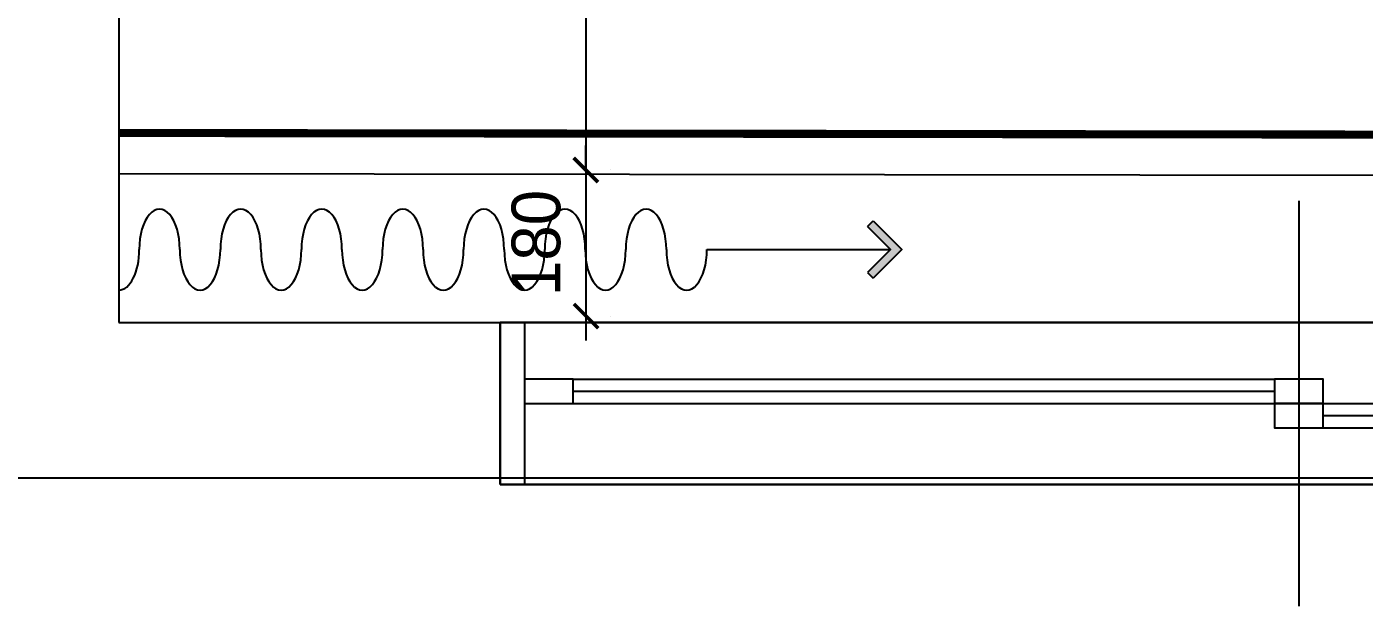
# Model space of a CAD drawing. Header units: millimetres. Extents: x 359270 to 411470, y 57550 to 89768.
# Drawn here: x 402142 to 403792, y 61972 to 62687 of the extents above; entities that cross this region are included whole.
import ezdxf

# ---------------------------------------------------------------- set-up
doc = ezdxf.new("R2010")
doc.units = ezdxf.units.MM
doc.header["$LTSCALE"] = 100
doc.header["$PDMODE"] = 3
doc.linetypes.add('HID', pattern=[2.3, 1.5, -0.8])
doc.layers.get('DEFPOINTS').update_dxf_attribs({"color": 248})
for name, color, linetype in [('01. F-소품', 3, 'Continuous'), ('06-LIGHT', 4, 'Continuous'), ('07-DIM WAL', 5, 'Continuous'), ('C-WALL1', 2, 'Continuous'), ('CEIL-LIGHT', 7, 'Continuous'), ('F-WIN', 4, 'Continuous')]:
    doc.layers.add(name, color=color, linetype=linetype)
doc.styles.add('HY 울릉도 L', font='')
doc.styles.get('HY 울릉도 L').set_extended_font_data('HY울릉도L')
doc.dimstyles.new('30', dxfattribs={"dimscale": 30, "dimtxt": 2, "dimasz": 1, "dimexe": 1, "dimexo": 1, "dimgap": 1, "dimtad": 1, "dimdec": 0, "dimrnd": 0.05, "dimdsep": 46, "dimlunit": 6, "dimtxsty": 'HY 울릉도 L', "dimblk": 'ARCHTICK', "dimcen": 2.5, "dimdle": 1, "dimclrd": 133, "dimclre": 133, "dimclrt": 30, "dimadec": 0, "dimazin": 0, "dimtfac": 1, "dimtdec": 0, "dimtix": 1, "dimtmove": 2, "dimatfit": 3, "dimldrblk": 'ARCHTICK', "dimfxl": 1, "dimlwd": -1, "dimlwe": -1, "dimarcsym": 0})

# ---------------------------------------------------------------- blocks, each defined once
blk = doc.blocks.new('FLLROP')
at = {"layer": 'C-WALL1'}
for p, q in [((376456, 66590), (376456, 62322)), ((376456, 62322), (379411, 62322)), ((379611, 62130), (375741, 62130))]:
    blk.add_line(p, q, dxfattribs=at)
at = {"layer": 'F-WIN'}
for p, q in [((377911, 62472), (377911, 61972)), ((378896, 62322), (376926, 62322)), ((376926, 62122), (376926, 62322)), ((376926, 62122), (376926, 62322)), ((378896, 62322), (376926, 62322)), ((376926, 62322), (376926, 62122)), ((376956, 62322), (376956, 62122)), ((377016, 62252), (377881, 62252)), ((377881, 62237), (377016, 62237)), ((377016, 62222), (377881, 62222)), ((377941, 62222), (378806, 62222)), ((378806, 62207), (377941, 62207)), ((377941, 62192), (378806, 62192)), ((378896, 62122), (376926, 62122)), ((376926, 62122), (378896, 62122))]:
    blk.add_line(p, q, dxfattribs=at)
for points in [[(377016, 62222), (377016, 62252), (376956, 62252), (376956, 62222)], [(377941, 62222), (377941, 62252), (377881, 62252), (377881, 62222)], [(377941, 62192), (377941, 62222), (377881, 62222), (377881, 62192)]]:
    blk.add_lwpolyline(points, close=True, dxfattribs=at)
blk = doc.blocks.new('CJSWJDERH')
blk.add_blockref('FLLROP', (25800, 0))
blk = doc.blocks.new('FFSFDF')
at = {"layer": '01. F-소품'}
blk.add_hatch(color=8, dxfattribs=at).paths.add_polyline_path([(1567672.9, 1746751.1), (1567679.9, 1746744.1), (1567715.3, 1746779.4), (1567679.9, 1746814.8), (1567672.9, 1746807.7), (1567701.2, 1746779.4)])
at = {"layer": '01. F-소품', "color": 8}
for p, q in [((1567672.9, 1746807.7), (1567679.9, 1746814.8)), ((1567474.8, 1746779.4), (1567701.2, 1746779.4)), ((1567672.9, 1746751.1), (1567679.9, 1746744.1))]:
    blk.add_line(p, q, dxfattribs=at)
for points in [[(1567672.9, 1746807.7), (1567701.2, 1746779.4), (1567672.9, 1746751.1)], [(1567679.9, 1746814.8), (1567715.3, 1746779.4), (1567679.9, 1746744.1)]]:
    blk.add_lwpolyline(points, dxfattribs=at)
for centre, start_param, end_param in [((1566799.8, 1746779.4), 1.570796, 4.712389), ((1566899.8, 1746779.4), 1.570796, 4.712389), ((1566999.8, 1746779.4), 1.570796, 4.712389), ((1567099.8, 1746779.4), 1.570796, 4.712389), ((1567199.8, 1746779.4), 1.570796, 4.712389), ((1567299.8, 1746779.4), 1.570796, 4.712389), ((1567399.8, 1746779.4), 1.570796, 4.712389), ((1566749.8, 1746779.4), 6.283185, 7.853982), ((1566849.8, 1746779.4), 4.712389, 7.853982), ((1566949.8, 1746779.4), 4.712389, 7.853982), ((1567049.8, 1746779.4), 4.712389, 7.853982), ((1567149.8, 1746779.4), 4.712389, 7.853982), ((1567249.8, 1746779.4), 4.712389, 7.853982), ((1567349.8, 1746779.4), 4.712389, 7.853982), ((1567449.8, 1746779.4), 4.712389, 7.853982)]:
    blk.add_ellipse(centre, major_axis=(0, -50), ratio=0.5, start_param=start_param, end_param=end_param, dxfattribs=at)
blk = doc.blocks.new('_ArchTick')
at = {"color": 0, "linetype": 'ByBlock', "const_width": 0.15}
blk.add_lwpolyline([(-0.5, -0.5), (0.5, 0.5)], dxfattribs=at)
blk = doc.blocks.new('*D61')
at = {"layer": '07-DIM WAL', "color": 133}
for p, q in [((402831.6, 63440.2), (402831.6, 62480.2)), ((402802.7, 63410.2), (402801.6, 63410.2)), ((402861.6, 62510.2), (402861.6, 62510.2))]:
    blk.add_line(p, q, dxfattribs=at)
at = {"layer": 'DEFPOINTS', "color": 0}
for p in [(402832.7, 63410.2), (402831.6, 62510.2), (402831.6, 62510.2)]:
    blk.add_point(p, dxfattribs=at)
at = {"layer": '07-DIM WAL', "color": 133, "xscale": 30, "yscale": 30, "zscale": 30}
for p, rotation in [((402831.6, 63410.2), 90), ((402831.6, 62510.2), 270)]:
    blk.add_blockref('_ArchTick', p, dxfattribs=dict(at, rotation=rotation))
at = {"layer": '07-DIM WAL', "color": 30, "insert": (402770.3, 62960.2), "char_height": 60, "attachment_point": 5, "rotation": 90, "style": 'HY 울릉도 L'}
blk.add_mtext('900', dxfattribs=at)
blk = doc.blocks.new('*D55')
at = {"layer": '07-DIM WAL', "color": 133}
for p, q in [((402831.9, 62510.2), (402831.9, 62540.2)), ((402831.9, 62510.2), (402831.9, 62330)), ((402861.9, 62510.2), (402861.9, 62510.2)), ((402831.9, 62330), (402831.9, 62300)), ((402861.9, 62330), (402861.9, 62330))]:
    blk.add_line(p, q, dxfattribs=at)
at = {"layer": 'DEFPOINTS', "color": 0}
for p in [(402831.9, 62510.2), (402831.9, 62330), (402831.9, 62330)]:
    blk.add_point(p, dxfattribs=at)
at = {"layer": '07-DIM WAL', "color": 133, "xscale": 30, "yscale": 30, "zscale": 30}
for p, rotation in [((402831.9, 62510.2), 270), ((402831.9, 62330), 90)]:
    blk.add_blockref('_ArchTick', p, dxfattribs=dict(at, rotation=rotation))
at = {"layer": '07-DIM WAL', "color": 30, "insert": (402770.6, 62420.1), "char_height": 60, "attachment_point": 5, "rotation": 90, "style": 'HY 울릉도 L'}
blk.add_mtext('180', dxfattribs=at)

msp = doc.modelspace()

# ---------------------------------------------------------------- linework, layer by layer
at = {"layer": '06-LIGHT', "color": 10, "linetype": 'HID', "const_width": 10}
msp.add_lwpolyline([(402255.9, 62555.8), (405210.9, 62552)], dxfattribs=at)
at = {"layer": 'CEIL-LIGHT'}
msp.add_line((402256, 62505.8), (405211, 62502), dxfattribs=at)

# ---------------------------------------------------------------- block references
msp.add_blockref('CJSWJDERH', (0, 0))
at = {"color": 0}
msp.add_blockref('FFSFDF', (-1164493.8, -1684367.4), dxfattribs=at)

# ---------------------------------------------------------------- dimensions: what is measured, and where the dimension line sits
at = {"layer": '07-DIM WAL'}
for base, p1, p2, picture, middle in [((402831.6, 62510.2), (402832.7, 63410.2), (402831.6, 62510.2), '*D61', (402770.3, 62960.2)), ((402831.9, 62330), (402831.9, 62510.2), (402831.9, 62330), '*D55', (402770.6, 62420.1))]:
    dim = msp.add_linear_dim(base=base, p1=p1, p2=p2, angle=90, dimstyle='30', override={"dimfxl": 1.25}, dxfattribs=at)
    dim.commit()
    dim.dimension.update_dxf_attribs({"geometry": picture, "text_midpoint": middle})

doc.saveas('drawing.dxf')
